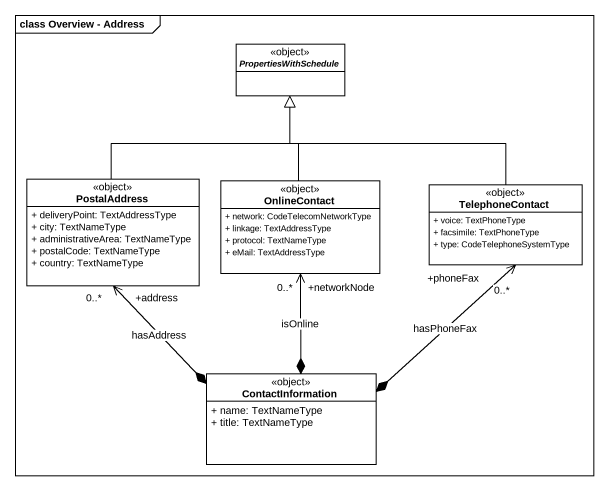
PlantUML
@startuml
mainframe class Overview - Address
hide circle
hide empty members
skinparam classAttributeIconSize 0
abstract class PropertiesWithSchedule <<object>> #FFFFFF
class PostalAddress <<object>> #FFFFFF {
  + deliveryPoint: TextAddressType
  + city: TextNameType
  + administrativeArea: TextNameType
  + postalCode: TextNameType
  + country: TextNameType
}
class OnlineContact <<object>> #FFFFFF {
  + network: CodeTelecomNetworkType
  + linkage: TextAddressType
  + protocol: TextNameType
  + eMail: TextAddressType
}
class TelephoneContact <<object>> #FFFFFF {
  + voice: TextPhoneType
  + facsimile: TextPhoneType
  + type: CodeTelephoneSystemType
}
class ContactInformation <<object>> #FFFFFF {
  + name: TextNameType
  + title: TextNameType
}
PostalAddress -up-|> PropertiesWithSchedule
OnlineContact -up-|> PropertiesWithSchedule
TelephoneContact -up-|> PropertiesWithSchedule
ContactInformation *-up-> "+address\n0..*" PostalAddress : hasAddress
ContactInformation *-up-> "+networkNode\n0..*" OnlineContact : isOnline
ContactInformation *-up-> "+phoneFax\n0..*" TelephoneContact : hasPhoneFax
@enduml
